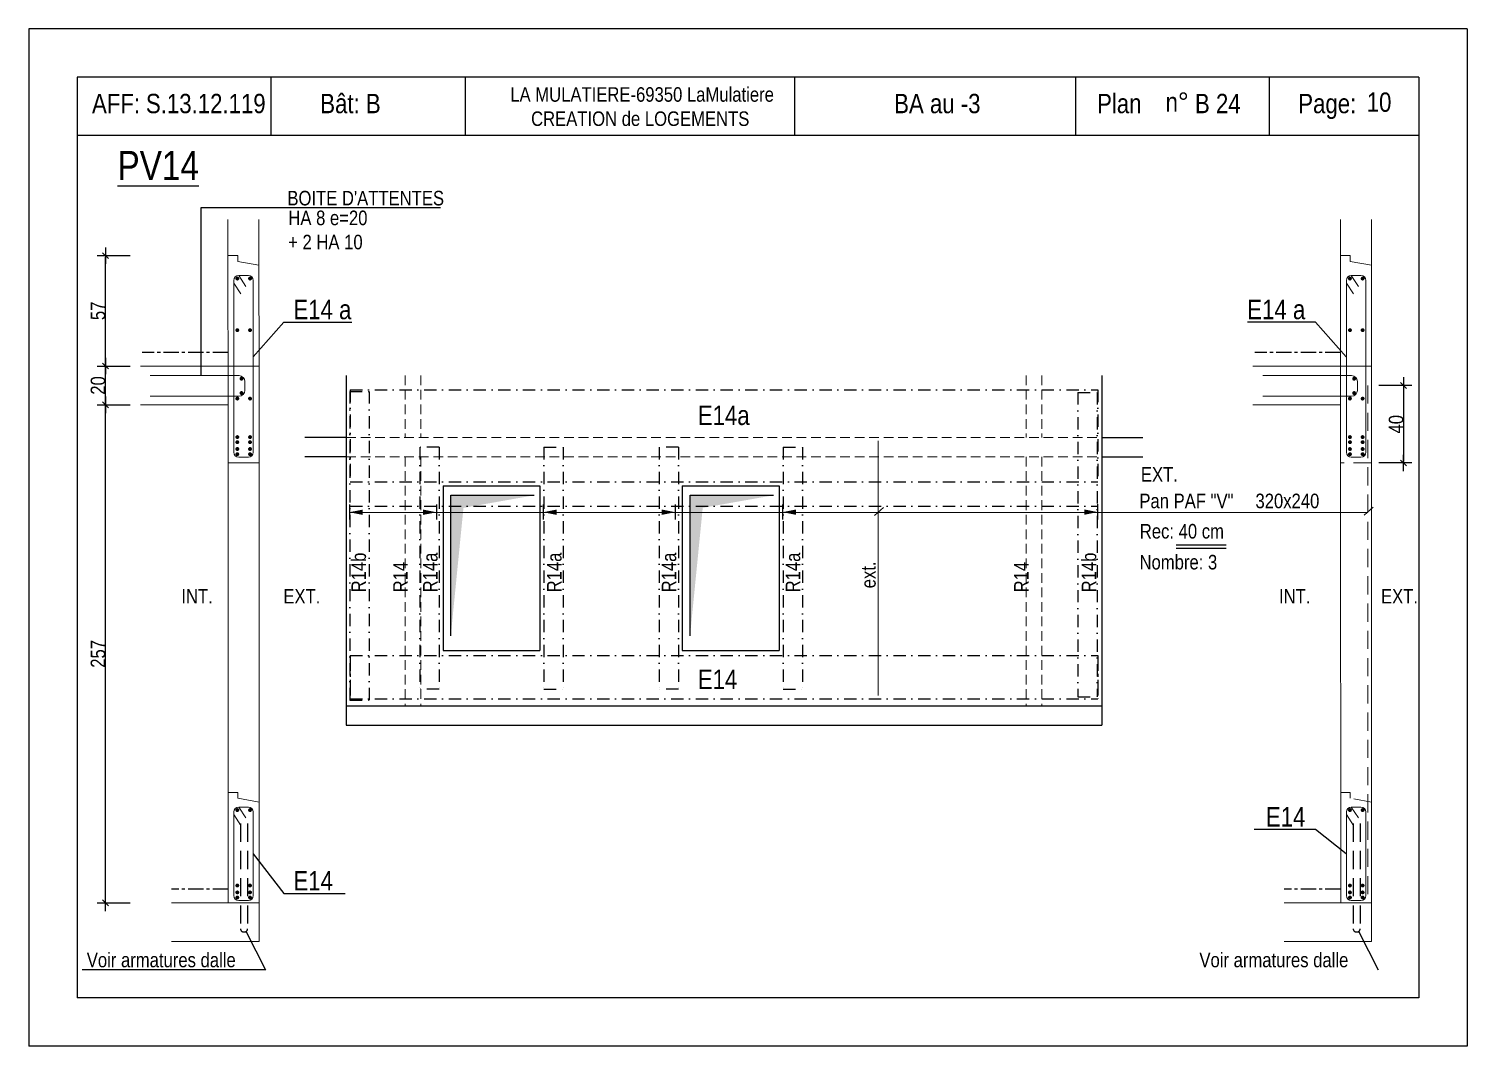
# Model space of a CAD drawing. Header units: metres. Extents: x -9927 to 45032, y -190416 to 12166.
# Drawn here: x 16024 to 17509, y -150821 to -149771 of the extents above; entities that cross this region are included whole.
import ezdxf
from ezdxf.enums import TextEntityAlignment as Align

# ---------------------------------------------------------------- set-up
doc = ezdxf.new("R2010")
doc.units = ezdxf.units.M
doc.header["$PDMODE"] = 65
for name, pattern in [('AXES', [50.8, 31.75, -6.35, 6.35, -6.35]), ('CACHE2', [0.1875, 0.125, -0.0625]), ('TIRETPTX2', [50.8, 25.4, -12.7, 0, -12.7])]:
    doc.linetypes.add(name, pattern=pattern)
for name, color, linetype in [('01_cote_gen', 4, 'Continuous'), ('01_fenetres', 171, 'Continuous'), ('01_linteaux', 3, 'Continuous'), ('01_murs_coup', 5, 'Continuous'), ('01_resv', 32, 'Continuous'), ('01_sem', 42, 'Continuous'), ('01_texte', 230, 'Continuous'), ('01_tram_axes', 10, 'AXES'), ('AA_COTES', 2, 'Continuous')]:
    doc.layers.add(name, color=color, linetype=linetype)
doc.styles.add('STYLE2', font='ARIALN.TTF')
doc.dimstyles.new('JB25', dxfattribs={"dimscale": 0.1, "dimtxt": 150, "dimasz": 17, "dimexe": 0.1, "dimexo": 0.1, "dimgap": 0.09, "dimtad": 1, "dimdec": 1, "dimlfac": 0.5, "dimdsep": 46, "dimtxsty": 'STYLE2', "dimblk1": 'BOND_G', "dimblk2": 'BOND_D', "dimsah": 1, "dimcen": 1.5, "dimdle": 0.01, "dimse1": 1, "dimse2": 1, "dimclrd": 4, "dimclre": 2, "dimclrt": 5, "dimadec": 0, "dimazin": 0, "dimtfac": 2.333333, "dimtdec": 1, "dimtix": 1, "dimtmove": 2, "dimatfit": 3, "dimldrblk": 'BOND_G', "dimfxl": 1, "dimtolj": 1, "dimtzin": 0, "dimarcsym": 0})

# ---------------------------------------------------------------- blocks, each defined once
blk = doc.blocks.new('BOND_G')
at = {"layer": 'AA_COTES', "color": 0}
for p, q in [((0, -5), (0, 15)), ((5, 0), (-5, 0)), ((1.77, 1.77), (-1.77, -1.77))]:
    blk.add_line(p, q, dxfattribs=at)
blk = doc.blocks.new('BOND_D')
at = {"layer": 'AA_COTES', "color": 0}
for p, q in [((5, 0), (-5, 0)), ((-1.77, -1.77), (1.77, 1.77)), ((0, 5), (0, -15))]:
    blk.add_line(p, q, dxfattribs=at)
blk = doc.blocks.new('*D1340')
at = {"layer": '01_cote_gen', "color": 4, "lineweight": -2, "transparency": 16777216}
blk.add_line((16103.4, -150671.8), (16103.4, -150161.2), dxfattribs=at)
at = {"layer": 'DEFPOINTS', "color": 0, "lineweight": 0, "transparency": 16777216}
for p in [(16103.4, -150159.5), (16139.5, -150159.5), (16171.8, -150673.5)]:
    blk.add_point(p, dxfattribs=at)
at = {"layer": '01_cote_gen', "color": 4, "lineweight": -2, "transparency": 16777216, "xscale": 1.7, "yscale": 1.7, "zscale": 1.7}
for name, p, rotation in [('BOND_D', (16103.4, -150159.5), 90), ('BOND_G', (16103.4, -150673.5), 270)]:
    blk.add_blockref(name, p, dxfattribs=dict(at, rotation=rotation))
at = {"layer": '01_cote_gen', "color": 5, "lineweight": 0, "transparency": 16777216, "insert": (16095.8, -150416.5), "char_height": 15, "attachment_point": 5, "rotation": 90, "style": 'STYLE2'}
blk.add_mtext('\\A1;257', dxfattribs=at)
blk = doc.blocks.new('*D1341')
at = {"layer": '01_cote_gen', "color": 4, "lineweight": -2, "transparency": 16777216}
blk.add_line((16103.4, -150157.8), (16103.4, -150121.2), dxfattribs=at)
at = {"layer": 'DEFPOINTS', "color": 0, "lineweight": 0, "transparency": 16777216}
for p in [(16103.4, -150119.5), (16158.2, -150119.5), (16158.2, -150159.5)]:
    blk.add_point(p, dxfattribs=at)
at = {"layer": '01_cote_gen', "color": 4, "lineweight": -2, "transparency": 16777216, "xscale": 1.7, "yscale": 1.7, "zscale": 1.7}
for name, p, rotation in [('BOND_D', (16103.4, -150119.5), 90), ('BOND_G', (16103.4, -150159.5), 270)]:
    blk.add_blockref(name, p, dxfattribs=dict(at, rotation=rotation))
at = {"layer": '01_cote_gen', "color": 5, "lineweight": 0, "transparency": 16777216, "insert": (16095.8, -150139.5), "char_height": 15, "attachment_point": 5, "rotation": 90, "style": 'STYLE2'}
blk.add_mtext('\\A1;20', dxfattribs=at)
blk = doc.blocks.new('*D1342')
at = {"layer": '01_cote_gen', "color": 4, "lineweight": -2, "transparency": 16777216}
blk.add_line((16103.4, -150117.8), (16103.4, -150007.2), dxfattribs=at)
at = {"layer": 'DEFPOINTS', "color": 0, "lineweight": 0, "transparency": 16777216}
for p in [(16103.4, -150005.5), (16229.9, -150005.5), (16230, -150119.5)]:
    blk.add_point(p, dxfattribs=at)
at = {"layer": '01_cote_gen', "color": 4, "lineweight": -2, "transparency": 16777216, "xscale": 1.7, "yscale": 1.7, "zscale": 1.7}
for name, p, rotation in [('BOND_D', (16103.4, -150005.5), 90), ('BOND_G', (16103.4, -150119.5), 270)]:
    blk.add_blockref(name, p, dxfattribs=dict(at, rotation=rotation))
at = {"layer": '01_cote_gen', "color": 5, "lineweight": 0, "transparency": 16777216, "insert": (16095.8, -150062.5), "char_height": 15, "attachment_point": 5, "rotation": 90, "style": 'STYLE2'}
blk.add_mtext('\\A1;57', dxfattribs=at)
blk = doc.blocks.new('*D1343')
at = {"layer": '01_cote_gen', "color": 4, "lineweight": -2, "transparency": 16777216}
blk.add_line((17443.5, -150141.2), (17443.5, -150217.8), dxfattribs=at)
at = {"layer": 'DEFPOINTS', "color": 0, "lineweight": 0, "transparency": 16777216}
for p in [(17406.5, -150139.5), (17410.6, -150219.5), (17443.5, -150219.5)]:
    blk.add_point(p, dxfattribs=at)
at = {"layer": '01_cote_gen', "color": 4, "lineweight": -2, "transparency": 16777216, "xscale": 1.7, "yscale": 1.7, "zscale": 1.7}
for name, p, rotation in [('BOND_G', (17443.5, -150139.5), 90), ('BOND_D', (17443.5, -150219.5), 270)]:
    blk.add_blockref(name, p, dxfattribs=dict(at, rotation=rotation))
at = {"layer": '01_cote_gen', "color": 5, "lineweight": 0, "transparency": 16777216, "insert": (17435.9, -150179.5), "char_height": 15, "attachment_point": 5, "rotation": 90, "style": 'STYLE2'}
blk.add_mtext('\\A1;40', dxfattribs=at)

msp = doc.modelspace()

# ---------------------------------------------------------------- linework, layer by layer
at = {"layer": '01_cote_gen', "color": 5, "linetype": 'Continuous', "lineweight": 0}
msp.add_line((16901.16, -150196.73), (16901.16, -150459.46), dxfattribs=at)
at = {"layer": '01_fenetres', "ltscale": 30}
for p, q in [((16074.27, -149821.4), (16074.27, -150771.4)), ((16074.27, -149821.4), (16074.27, -150771.4)), ((16074.27, -149821.4), (16074.27, -150771.4)), ((17459.27, -149821.4), (16074.27, -149821.4)), ((16274.27, -149821.4), (16274.27, -149881.4)), ((16474.66, -149821.4), (16474.66, -149881.4)), ((16814.83, -149821.4), (16814.83, -149881.4)), ((17105.13, -149881.4), (17105.13, -149821.4)), ((17305.13, -149881.4), (17305.13, -149821.4)), ((17459.27, -149821.4), (17459.27, -150771.4)), ((17459.27, -149881.4), (16074.27, -149881.4)), ((17459.27, -150771.4), (16074.27, -150771.4))]:
    msp.add_line(p, q, dxfattribs=at)
at = {"layer": '01_linteaux', "lineweight": 0}
for p, q in [((16229.94, -149968.12), (16229.94, -150005.5)), ((16261.94, -149968.12), (16261.94, -150015.5)), ((17378.55, -149968.12), (17378.55, -150005.5)), ((17410.55, -149968.12), (17410.55, -150015.5)), ((16229.97, -150219.48), (16229.97, -150559.48)), ((16261.97, -150219.48), (16261.97, -150569.48))]:
    msp.add_line(p, q, dxfattribs=at)
at = {"layer": '01_linteaux', "ltscale": 0.1}
for p, q in [((16351.94, -150129.13), (16351.94, -150490.04)), ((17131.94, -150129.13), (17131.94, -150490.04)), ((16351.94, -150193.04), (16309.35, -150193.04)), ((17131.94, -150193.04), (17174.52, -150193.04)), ((16351.94, -150213.04), (16309.35, -150213.04)), ((17131.94, -150213.04), (17174.52, -150213.04)), ((16451.94, -150243.04), (16451.94, -150413.04)), ((16451.94, -150243.04), (16551.94, -150243.04)), ((16551.94, -150243.04), (16551.94, -150413.04)), ((16698.94, -150243.04), (16698.94, -150413.04)), ((16698.94, -150243.04), (16798.94, -150243.04)), ((16798.94, -150243.04), (16798.94, -150413.04)), ((16451.94, -150413.04), (16551.94, -150413.04)), ((16698.94, -150413.04), (16798.94, -150413.04)), ((16351.94, -150470.04), (17131.94, -150470.04)), ((16351.94, -150490.04), (17131.94, -150490.04))]:
    msp.add_line(p, q, dxfattribs=at)
at = {"layer": '01_linteaux', "linetype": 'CACHE2', "lineweight": 18, "ltscale": 80}
for p, q in [((16412.94, -150129.13), (16412.94, -150193.04)), ((16428.94, -150129.13), (16428.94, -150193.04)), ((17053.94, -150129.13), (17053.94, -150193.04)), ((17069.94, -150129.13), (17069.94, -150193.04)), ((16351.94, -150193.04), (17131.94, -150193.04)), ((16351.94, -150213.04), (17131.94, -150213.04)), ((16412.94, -150213.04), (16412.94, -150470.04)), ((16428.94, -150213.04), (16428.94, -150470.04)), ((17053.94, -150213.04), (17053.94, -150470.04)), ((17069.94, -150213.04), (17069.94, -150470.04))]:
    msp.add_line(p, q, dxfattribs=at)
at = {"layer": '01_linteaux', "linetype": 'TIRETPTX2', "ltscale": 0.5}
for p, q in [((16355.72, -150145.56), (16355.72, -150464.41)), ((16355.72, -150145.56), (16375.72, -150145.56)), ((16355.94, -150144.04), (16355.94, -150239.04)), ((16355.94, -150144.04), (17127.94, -150144.04)), ((16375.72, -150145.56), (16375.72, -150464.41)), ((17107.32, -150146.61), (17107.32, -150460.96)), ((17107.32, -150146.61), (17127.32, -150146.61)), ((17127.32, -150146.61), (17127.32, -150460.96)), ((17127.94, -150144.04), (17127.94, -150239.04)), ((16427.94, -150203.04), (16427.94, -150453.04)), ((16447.94, -150203.04), (16427.94, -150203.04)), ((16447.94, -150203.04), (16447.94, -150453.04)), ((16555.94, -150203.04), (16555.94, -150453.04)), ((16555.94, -150203.04), (16575.94, -150203.04)), ((16575.94, -150203.04), (16575.94, -150453.04)), ((16674.94, -150203.04), (16674.94, -150453.04)), ((16694.94, -150203.04), (16674.94, -150203.04)), ((16694.94, -150203.04), (16694.94, -150453.04)), ((16802.94, -150203.04), (16802.94, -150453.04)), ((16802.94, -150203.04), (16822.94, -150203.04)), ((16822.94, -150203.04), (16822.94, -150453.04)), ((16355.94, -150239.04), (17127.94, -150239.04)), ((16355.94, -150264.04), (17127.94, -150264.04)), ((16355.94, -150418.04), (17127.94, -150418.04)), ((16447.94, -150453.04), (16427.94, -150453.04)), ((16555.94, -150453.04), (16575.94, -150453.04)), ((16694.94, -150453.04), (16674.94, -150453.04)), ((16802.94, -150453.04), (16822.94, -150453.04)), ((16355.72, -150464.41), (16375.72, -150464.41)), ((16355.94, -150463.04), (17127.94, -150463.04)), ((17107.32, -150460.96), (17127.32, -150460.96))]:
    msp.add_line(p, q, dxfattribs=at)
at = {"layer": '01_linteaux', "linetype": 'CACHE2', "lineweight": 18, "ltscale": 150}
for p, q in [((17406.49, -150139.52), (17406.6, -150673.45)), ((17410.49, -150219.48), (17378.47, -150219.48)), ((17378.58, -150559.48), (17388.58, -150559.48)), ((17388.58, -150559.48), (17388.58, -150565.48)), ((17410.58, -150569.48), (17388.58, -150565.48))]:
    msp.add_line(p, q, dxfattribs=at)
at = {"layer": '01_murs_coup', "linetype": 'Continuous', "lineweight": 0}
for p, q in [((16229.94, -150005.5), (16229.99, -150159.48)), ((16229.94, -150005.5), (16239.94, -150005.5)), ((16239.94, -150005.5), (16239.94, -150011.5)), ((16261.94, -150015.5), (16239.94, -150011.5)), ((17378.55, -150005.5), (17378.6, -150159.48)), ((17378.55, -150005.5), (17388.55, -150005.5)), ((17388.55, -150005.5), (17388.55, -150011.5)), ((17410.55, -150015.5), (17388.55, -150011.5)), ((16261.94, -150015.5), (16261.97, -150119.48)), ((17410.55, -150015.5), (17410.58, -150119.48)), ((16261.97, -150119.48), (16139.48, -150119.48)), ((16261.97, -150119.48), (16261.97, -150219.48)), ((17410.58, -150119.48), (17288.09, -150119.48)), ((17410.58, -150119.48), (17410.58, -150219.48)), ((16229.99, -150159.48), (16139.48, -150159.48)), ((16229.97, -150159.48), (16229.97, -150219.48)), ((17378.6, -150159.48), (17288.09, -150159.48)), ((17378.58, -150159.48), (17378.58, -150219.48)), ((16261.97, -150219.48), (16229.97, -150219.48)), ((17378.47, -150219.48), (17378.61, -150673.45)), ((17410.49, -150219.48), (17410.61, -150711.12)), ((16229.97, -150559.48), (16230, -150673.45)), ((16229.97, -150559.48), (16239.97, -150559.48)), ((16239.97, -150559.48), (16239.97, -150565.48)), ((16261.97, -150569.48), (16239.97, -150565.48)), ((16261.97, -150569.48), (16262, -150711.12)), ((16262, -150673.45), (16171.78, -150673.45)), ((16262, -150673.45), (16262, -150713.45)), ((17410.61, -150673.45), (17320.4, -150673.45)), ((17410.61, -150673.45), (17410.61, -150713.45)), ((16262, -150713.45), (16171.78, -150713.45)), ((17410.61, -150713.45), (17320.4, -150713.45))]:
    msp.add_line(p, q, dxfattribs=at)
at = {"layer": '01_resv', "color": 253}
for p, q in [((16459.94, -150397.89), (16459.94, -150252.83)), ((16459.94, -150252.83), (16546.11, -150252.83)), ((16706.94, -150397.89), (16706.94, -150252.83)), ((16706.94, -150252.83), (16793.11, -150252.83))]:
    msp.add_line(p, q, dxfattribs=at)
for points in [[(16459.94, -150397.89), (16459.94, -150252.83), (16473.02, -150265.82)], [(16459.94, -150252.83), (16546.11, -150252.83), (16473.02, -150265.82)], [(16706.94, -150397.89), (16706.94, -150252.83), (16720.02, -150265.82)], [(16706.94, -150252.83), (16793.11, -150252.83), (16720.02, -150265.82)]]:
    msp.add_solid(points, dxfattribs=at)
at = {"layer": '01_sem', "color": 2, "lineweight": 0, "ltscale": 7}
for p, q in [((16240.98, -150026.08), (16250.97, -150026.08)), ((16240.98, -150026.08), (16248.33, -150037.27)), ((17389.6, -150026.08), (17399.58, -150026.08)), ((17389.6, -150026.08), (17396.95, -150037.27)), ((16235.98, -150031.08), (16235.98, -150208.47)), ((16235.98, -150033.86), (16243.33, -150045.05)), ((16255.97, -150031.08), (16255.97, -150208.48)), ((17384.6, -150031.08), (17384.6, -150208.47)), ((17384.6, -150033.86), (17391.95, -150045.05)), ((17404.58, -150031.08), (17404.58, -150208.48)), ((16241.3, -150129.36), (16149.66, -150129.36)), ((17389.92, -150129.36), (17298.27, -150129.36)), ((16247.3, -150135.36), (16247.3, -150144.56)), ((17395.92, -150135.36), (17395.92, -150144.56)), ((16241.3, -150150.56), (16149.66, -150150.56)), ((17389.92, -150150.56), (17298.27, -150150.56)), ((16240.98, -150213.47), (16250.97, -150213.48)), ((17389.6, -150213.47), (17399.58, -150213.48)), ((16240.98, -150574.57), (16250.97, -150574.57)), ((16240.98, -150574.57), (16248.33, -150585.76)), ((17389.6, -150574.57), (17399.58, -150574.57)), ((17389.6, -150574.57), (17396.95, -150585.76)), ((16235.98, -150579.57), (16235.98, -150666.03)), ((16235.98, -150582.35), (16243.33, -150593.55)), ((16255.97, -150579.57), (16255.97, -150666.03)), ((17384.6, -150579.57), (17384.6, -150666.03)), ((17384.6, -150582.35), (17391.95, -150593.55)), ((17404.58, -150579.57), (17404.58, -150666.03)), ((16240.98, -150671.03), (16250.97, -150671.03)), ((17389.6, -150671.03), (17399.58, -150671.03))]:
    msp.add_line(p, q, dxfattribs=at)
at = {"layer": '01_sem', "color": 2, "lineweight": 0, "ltscale": 7, "const_width": 2, "flags": 128}
for points in [[(16238.57, -150029.21, 1), (16240.57, -150029.21, 1)], [(16251.68, -150029.21, 1), (16253.68, -150029.21, 1)], [(17387.18, -150029.21, 1), (17389.18, -150029.21, 1)], [(17400.29, -150029.21, 1), (17402.29, -150029.21, 1)], [(16238.57, -150082.44, 1), (16240.57, -150082.44, 1)], [(16251.68, -150082.44, 1), (16253.68, -150082.44, 1)], [(17387.18, -150082.44, 1), (17389.18, -150082.44, 1)], [(17400.29, -150082.44, 1), (17402.29, -150082.44, 1)], [(16242.87, -150132.53, 1), (16244.87, -150132.53, 1)], [(17391.48, -150132.53, 1), (17393.48, -150132.53, 1)], [(16242.87, -150147.34, 1), (16244.87, -150147.34, 1)], [(17391.48, -150147.34, 1), (17393.48, -150147.34, 1)], [(16238.57, -150153.07, 1), (16240.57, -150153.07, 1)], [(16251.68, -150153.07, 1), (16253.68, -150153.07, 1)], [(17387.18, -150153.07, 1), (17389.18, -150153.07, 1)], [(17400.29, -150153.07, 1), (17402.29, -150153.07, 1)], [(16238.57, -150192.77, 1), (16240.57, -150192.77, 1)], [(16251.68, -150192.77, 1), (16253.68, -150192.77, 1)], [(17387.18, -150192.77, 1), (17389.18, -150192.77, 1)], [(17400.29, -150192.77, 1), (17402.29, -150192.77, 1)], [(16238.57, -150198.05, 1), (16240.57, -150198.05, 1)], [(16238.57, -150205.1, 1), (16240.57, -150205.1, 1)], [(16251.68, -150198.05, 1), (16253.68, -150198.05, 1)], [(16251.68, -150205.1, 1), (16253.68, -150205.1, 1)], [(17387.18, -150198.05, 1), (17389.18, -150198.05, 1)], [(17387.18, -150205.1, 1), (17389.18, -150205.1, 1)], [(17400.29, -150198.05, 1), (17402.29, -150198.05, 1)], [(17400.29, -150205.1, 1), (17402.29, -150205.1, 1)], [(16238.57, -150210.39, 1), (16240.57, -150210.39, 1)], [(16251.68, -150210.39, 1), (16253.68, -150210.39, 1)], [(17387.18, -150210.39, 1), (17389.18, -150210.39, 1)], [(17400.29, -150210.39, 1), (17402.29, -150210.39, 1)], [(16238.57, -150577.71, 1), (16240.57, -150577.71, 1)], [(16251.68, -150577.71, 1), (16253.68, -150577.71, 1)], [(17387.18, -150577.71, 1), (17389.18, -150577.71, 1)], [(17400.29, -150577.71, 1), (17402.29, -150577.71, 1)], [(16238.57, -150655.61, 1), (16240.57, -150655.61, 1)], [(16238.57, -150662.66, 1), (16240.57, -150662.66, 1)], [(16238.57, -150667.95, 1), (16240.57, -150667.95, 1)], [(16251.68, -150655.61, 1), (16253.68, -150655.61, 1)], [(16251.68, -150662.66, 1), (16253.68, -150662.66, 1)], [(16251.68, -150667.95, 1), (16253.68, -150667.95, 1)], [(17387.18, -150655.61, 1), (17389.18, -150655.61, 1)], [(17387.18, -150662.66, 1), (17389.18, -150662.66, 1)], [(17387.18, -150667.95, 1), (17389.18, -150667.95, 1)], [(17400.29, -150655.61, 1), (17402.29, -150655.61, 1)], [(17400.29, -150662.66, 1), (17402.29, -150662.66, 1)], [(17400.29, -150667.95, 1), (17402.29, -150667.95, 1)]]:
    msp.add_lwpolyline(points, format="xyb", close=True, dxfattribs=at)
at = {"layer": '01_sem', "color": 2, "lineweight": 0, "ltscale": 7}
for centre, radius, start, end in [((16240.98, -150031.08), 5, 90, 180), ((16250.97, -150031.08), 5, 0, 90), ((17389.6, -150031.08), 5, 90, 180), ((17399.58, -150031.08), 5, 0, 90), ((16241.3, -150135.36), 6, 0, 90), ((17389.92, -150135.36), 6, 0, 90), ((16241.3, -150144.56), 6, 270, 0), ((17389.92, -150144.56), 6, 270, 0), ((16240.98, -150208.47), 5, 180, 270), ((16250.97, -150208.48), 5, 270, 0), ((17389.6, -150208.47), 5, 180, 270), ((17399.58, -150208.48), 5, 270, 0), ((16240.98, -150579.57), 5, 90, 180), ((16250.97, -150579.57), 5, 0, 90), ((17389.6, -150579.57), 5, 90, 180), ((17399.58, -150579.57), 5, 0, 90), ((16240.98, -150666.03), 5, 180, 270), ((16250.97, -150666.03), 5, 270, 0), ((17389.6, -150666.03), 5, 180, 270), ((17399.58, -150666.03), 5, 270, 0)]:
    msp.add_arc(centre, radius, start, end, dxfattribs=at)
at = {"layer": '01_texte', "ltscale": 30}
for p, q in [((16024.27, -149771.4), (16024.27, -150821.4)), ((17509.27, -149771.4), (16024.27, -149771.4)), ((17509.27, -149771.4), (17509.27, -150821.4)), ((16355.26, -150262.29), (16355.26, -150277.93)), ((16445.12, -150262.29), (16445.12, -150277.93)), ((16555.47, -150262.24), (16555.47, -150277.88)), ((16691.51, -150262.23), (16691.51, -150277.87)), ((16802.47, -150262.19), (16802.47, -150277.83)), ((17127.69, -150262.14), (17127.69, -150277.78)), ((16248.78, -150703.41), (16268.64, -150742.42)), ((17397.39, -150703.41), (17417.26, -150742.42)), ((16269.16, -150742.42), (16079.33, -150742.42)), ((17509.27, -150821.4), (16024.27, -150821.4))]:
    msp.add_line(p, q, dxfattribs=at)
at = {"layer": '01_texte'}
for p, q in [((16202.28, -149955.7), (16449.15, -149955.7)), ((16202.28, -150129.36), (16202.28, -149955.7)), ((16287.64, -150074.21), (16255.97, -150109.92)), ((16287.64, -150074.21), (16357.88, -150074.21)), ((17352.71, -150074.21), (17282.47, -150074.21)), ((17352.71, -150074.21), (17384.38, -150109.92)), ((16906.79, -150265.36), (16897.49, -150273.56)), ((17412.15, -150265.25), (17402.84, -150273.45)), ((16355.72, -150270.44), (17406.52, -150270.21)), ((17260.57, -150304.46), (17208.81, -150304.46)), ((17260.57, -150307.77), (17208.81, -150307.77)), ((17352.71, -150597.78), (17289.43, -150597.78)), ((17384.38, -150622.8), (17352.71, -150597.78)), ((16255.97, -150622.8), (16287.64, -150663.74)), ((16287.64, -150663.74), (16350.92, -150663.74))]:
    msp.add_line(p, q, dxfattribs=at)
at = {"layer": '01_texte', "linetype": 'CACHE2', "ltscale": 150}
for p, q in [((16242.94, -150591.67), (16242.94, -150700.41)), ((16250.07, -150591.67), (16250.07, -150700.41)), ((17391.56, -150591.67), (17391.56, -150700.41)), ((17398.68, -150591.67), (17398.68, -150700.41)), ((16245.94, -150703.41), (16248.78, -150703.41)), ((17394.56, -150703.41), (17397.39, -150703.41))]:
    msp.add_line(p, q, dxfattribs=at)
for centre, start, end in [((16245.94, -150700.41), 180, 270), ((16247.07, -150700.41), 270, 0), ((17394.56, -150700.41), 180, 270), ((17395.68, -150700.41), 270, 0)]:
    msp.add_arc(centre, 3, start, end, dxfattribs=at)
at = {"layer": '01_texte', "ltscale": 30}
for points in [[(16355.26, -150270.35), (16369.08, -150267.59), (16369.08, -150270.35)], [(16355.26, -150270.35), (16369.08, -150273.1), (16369.08, -150270.35)], [(16445.12, -150270.35), (16431.3, -150267.59), (16431.3, -150270.35)], [(16445.12, -150270.35), (16431.3, -150273.1), (16431.3, -150270.35)], [(16555.47, -150270.31), (16569.3, -150267.55), (16569.3, -150270.31)], [(16555.47, -150270.31), (16569.3, -150273.06), (16569.3, -150270.31)], [(16691.51, -150270.3), (16677.69, -150267.54), (16677.69, -150270.3)], [(16691.51, -150270.3), (16677.69, -150273.05), (16677.69, -150270.3)], [(16802.47, -150270.25), (16816.3, -150267.5), (16816.3, -150270.25)], [(16802.47, -150270.25), (16816.3, -150273.01), (16816.3, -150270.25)], [(17127.69, -150270.2), (17113.87, -150267.45), (17113.87, -150270.2)], [(17127.69, -150270.2), (17113.87, -150272.95), (17113.87, -150270.2)]]:
    msp.add_solid(points, dxfattribs=at)
at = {"layer": '01_tram_axes', "ltscale": 0.5}
for p, q in [((16230, -150105.48), (16141.22, -150105.48)), ((17378.61, -150105.48), (17289.83, -150105.48)), ((16355.94, -150418.04), (16355.94, -150463.04)), ((17127.94, -150418.04), (17127.94, -150463.04)), ((16230, -150659.45), (16171.57, -150659.45)), ((17378.61, -150659.45), (17320.18, -150659.45))]:
    msp.add_line(p, q, dxfattribs=at)

# ---------------------------------------------------------------- texts
at = {"layer": '01_texte', "style": 'STYLE2'}
for s, height, p in [('LA MULATIERE-69350 LaMulatiere', 15, (16521.36, -149846.69)), ('AFF:', 20, (16089.56, -149858.55)), ('S.13.12.119', 20, (16145.23, -149858.55)), ('Bât: B', 20, (16325.2, -149858.55)), ('BA au -3', 20, (16917.66, -149858.55)), ('Plan', 20, (17127.18, -149858.55)), ('n%%D', 20, (17197.86, -149857.11)), ('B 24', 20, (17228.21, -149858.55)), ('Page:', 20, (17334.85, -149858.55)), ('10', 20, (17405.53, -149857.11)), ('CREATION de LOGEMENTS', 15, (16542.84, -149871.69)), ('%%UPV14', 30, (16115.9, -149927.48)), ('E14 a', 20, (16297.48, -150071.11)), ('E14 a', 20, (17282.19, -150071.11)), ('E14a', 20, (16714.94, -150180.3)), ('EXT.', 15, (17172.39, -150238.79)), (' Pan PAF "V"  ', 15, (17166.03, -150266.17)), ('320x240', 15, (17290.65, -150266.17)), ('Rec: 40 cm', 15, (17171.23, -150297.44)), ('Nombre: 3', 15, (17170.96, -150329.36)), ('INT.', 15, (16181.75, -150364.5)), ('EXT.', 15, (16287.07, -150364.5)), ('INT.', 15, (17314.91, -150364.5)), ('EXT.', 15, (17420.23, -150364.5)), ('E14', 20, (16714.94, -150452.81)), ('E14', 20, (17301.42, -150594.68)), ('E14', 20, (16297.48, -150660.64)), ('Voir armatures dalle', 15, (16084.16, -150739.91)), ('Voir armatures dalle', 15, (17232.78, -150739.91))]:
    msp.add_text(s, height=height, dxfattribs=at).set_placement(p)
for s, p in [("BOITE D'ATTENTES", (16452.98, -149953.67)), ('HA 8 e=20', (16373.92, -149974.07)), ('+ 2 HA 10  ', (16378.51, -149999))]:
    msp.add_text(s, height=15, dxfattribs=at).set_placement(p, align=Align.RIGHT)
for s, p in [('R14b', (16372.41, -150353.06)), ('R14', (16415.5, -150353.06)), ('R14a', (16446.3, -150353.06)), ('R14a', (16574.26, -150353.06)), ('R14a', (16692.68, -150353.06)), ('R14a', (16820.65, -150353.06)), ('ext.', (16898.56, -150348.82)), ('R14', (17056.5, -150353.06)), ('R14b', (17126.27, -150353.06))]:
    msp.add_text(s, height=15, rotation=90, dxfattribs=at).set_placement(p)

# ---------------------------------------------------------------- dimensions: what is measured, and where the dimension line sits
at = {"layer": '01_cote_gen', "lineweight": 0}
for base, p1, p2, picture, middle in [((16103.43, -150005.5), (16229.98, -150119.48), (16229.94, -150005.5), '*D1342', (16095.79, -150062.49)), ((16103.43, -150119.48), (16158.2, -150159.48), (16158.2, -150119.48), '*D1341', (16095.76, -150139.48)), ((17443.52, -150219.48), (17406.49, -150139.52), (17410.58, -150219.48), '*D1343', (17435.86, -150179.5)), ((16103.43, -150159.48), (16171.78, -150673.45), (16139.48, -150159.48), '*D1340', (16095.76, -150416.46))]:
    dim = msp.add_linear_dim(base=base, p1=p1, p2=p2, angle=90, dimstyle='JB25', dxfattribs=at)
    dim.commit()
    dim.dimension.update_dxf_attribs({"geometry": picture, "text_midpoint": middle})

doc.saveas('drawing.dxf')
